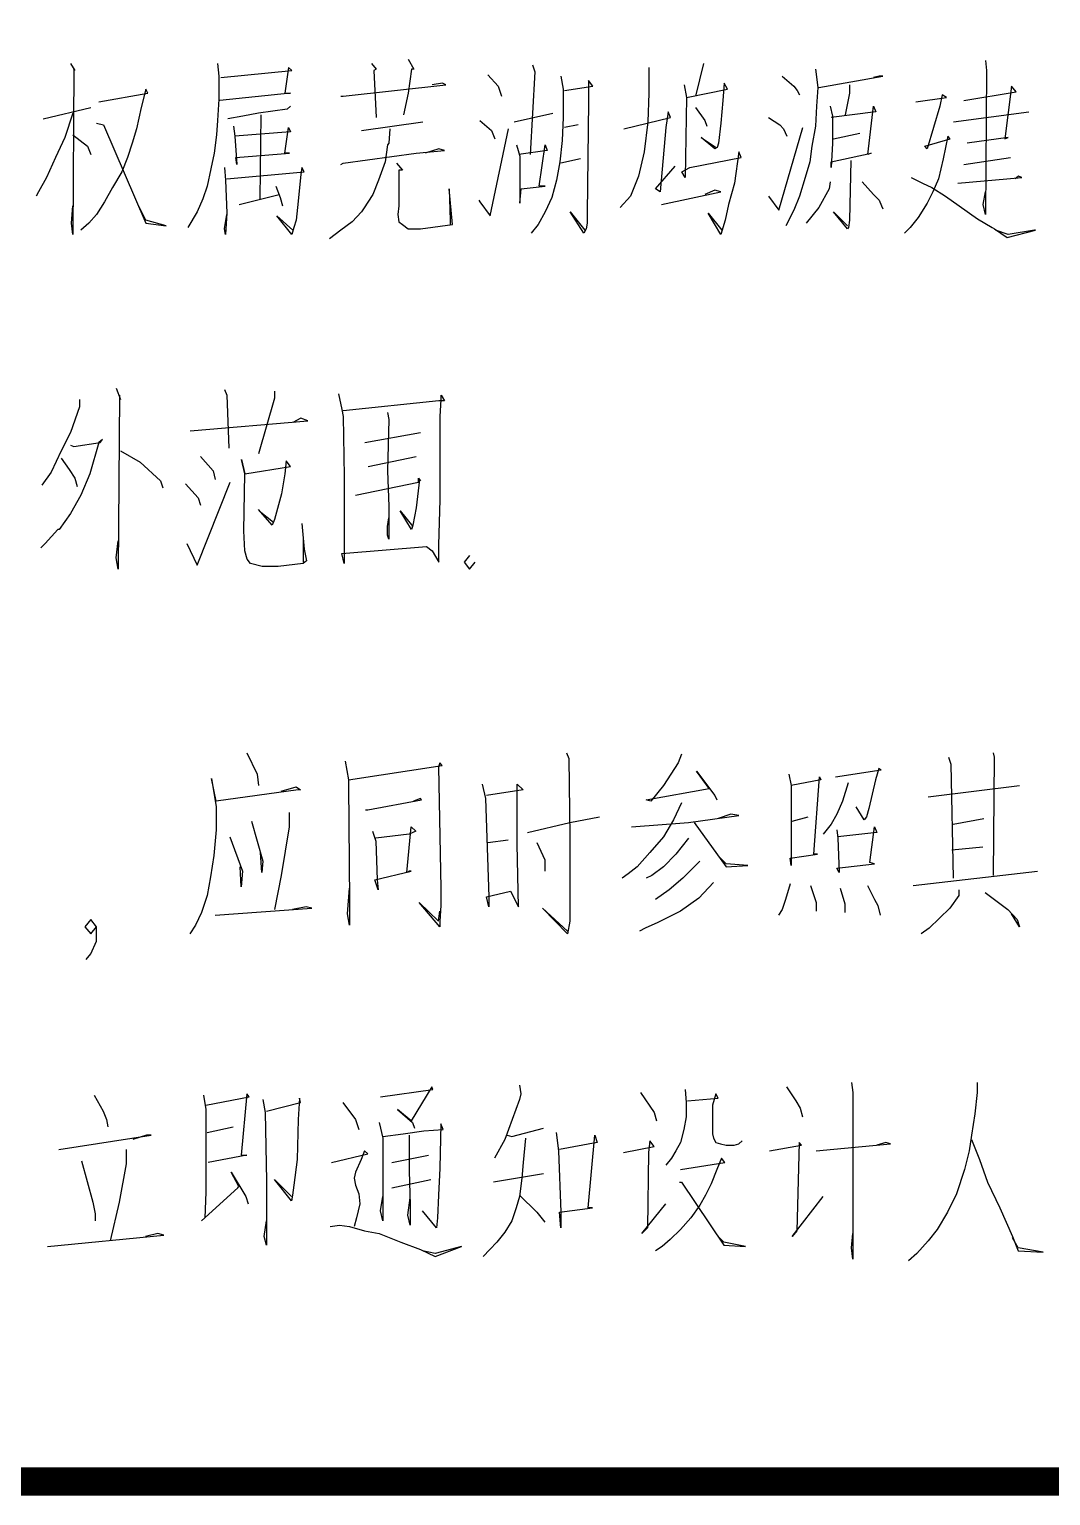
# Model space of a CAD drawing. Extents: x -307088 to 5640332, y -3541089 to -2181377.
# Drawn here: x 5608870 to 5610674, y -3151514 to -3148923 of the extents above; entities that cross this region are included whole.
import ezdxf

# ---------------------------------------------------------------- set-up
doc = ezdxf.new("R2010")
doc.units = 0
doc.header["$LTSCALE"] = 100
doc.header["$MEASUREMENT"] = 0
doc.layers.get('0').update_dxf_attribs({"linetype": 'CONTINUOUS'})
doc.layers.add('PUB_TITLE', color=4, linetype='CONTINUOUS')

# ---------------------------------------------------------------- blocks, each defined once
blk = doc.blocks.new('A$C7C132CDA')
at = {"layer": 'PUB_TITLE'}
for p, q in [((1691.1, 2530.5), (1699.2, 2517.9)), ((1697.2, 2520.4), (1695.2, 2228.1)), ((1699.2, 2517.9), (1697.2, 2520.4)), ((1951.2, 2530.5), (1953.2, 2507.8)), ((1957.2, 2505.3), (2082.2, 2517.9)), ((2076.2, 2522.9), (2070.1, 2477.6)), ((2082.2, 2517.9), (2076.2, 2522.9)), ((2223.3, 2530.5), (2231.4, 2520.4)), ((2231.4, 2520.4), (2227.3, 2517.9)), ((2227.3, 2517.9), (2231.4, 2434.7)), ((2287.8, 2538), (2297.9, 2520.4)), ((2293.9, 2520.4), (2287.8, 2477.6)), ((2297.9, 2520.4), (2293.9, 2520.4)), ((2511.6, 2515.4), (2503.5, 2369.2)), ((2507.5, 2528), (2511.6, 2515.4)), ((2713.1, 2522.9), (2713.1, 2477.6)), ((2809.9, 2530.5), (2795.8, 2472.5)), ((3007.4, 2520.4), (3011.5, 2487.6)), ((3307.8, 2535.5), (3309.8, 2517.9)), ((3309.8, 2517.9), (3307.8, 2263.4)), ((1953.2, 2507.8), (1953.2, 2467.5)), ((2172.9, 2472.5), (2354.3, 2492.7)), ((2348.3, 2495.2), (2330.1, 2492.7)), ((2354.3, 2492.7), (2348.3, 2495.2)), ((2428.9, 2510.3), (2447.1, 2490.2)), ((2447.1, 2490.2), (2453.1, 2472.5)), ((2557.9, 2507.8), (2561.9, 2485.1)), ((2564, 2482.6), (2614.4, 2490.2)), ((2606.3, 2500.2), (2606.3, 2462.4)), ((2614.4, 2490.2), (2606.3, 2500.2)), ((2775.6, 2492.7), (2779.6, 2470)), ((2846.2, 2495.2), (2844.2, 2465)), ((2852.2, 2485.1), (2846.2, 2495.2)), ((2949, 2507.8), (2969.1, 2490.2)), ((2969.1, 2490.2), (2975.2, 2482.6)), ((3011.5, 2487.6), (3009.4, 2454.9)), ((3013.5, 2487.6), (3126.4, 2507.8)), ((3067.9, 2492.7), (3067.9, 2477.6)), ((3120.3, 2507.8), (3110.2, 2505.3)), ((3126.4, 2507.8), (3120.3, 2507.8)), ((3354.1, 2490.2), (3342, 2396.9)), ((3362.2, 2480.1), (3354.1, 2490.2)), ((1741.5, 2462.4), (1828.2, 2477.6)), ((1824.2, 2485.1), (1816.1, 2452.4)), ((1828.2, 2477.6), (1824.2, 2485.1)), ((1953.2, 2467.5), (1951.2, 2429.7)), ((2080.2, 2477.6), (1955.2, 2465)), ((2070.1, 2477.6), (2080.2, 2477.6)), ((2168.9, 2472.5), (2172.9, 2472.5)), ((2287.8, 2477.6), (2279.7, 2439.8)), ((2561.9, 2485.1), (2561.9, 2434.7)), ((2606.3, 2462.4), (2604.3, 2265.9)), ((2713.1, 2477.6), (2711.1, 2427.2)), ((2779.6, 2470), (2777.6, 2328.9)), ((2779.6, 2470), (2852.2, 2485.1)), ((2844.2, 2465), (2840.1, 2424.6)), ((2975.2, 2482.6), (2979.2, 2475)), ((3067.9, 2477.6), (3059.8, 2439.8)), ((3184.8, 2462.4), (3239.2, 2470)), ((3231.2, 2475), (3227.1, 2454.9)), ((3239.2, 2470), (3231.2, 2475)), ((3269.5, 2465), (3362.2, 2480.1)), ((1642.8, 2432.2), (1727.4, 2452.4)), ((1695.2, 2442.3), (1681.1, 2399.4)), ((1816.1, 2452.4), (1808.1, 2414.6)), ((1995.5, 2437.2), (1969.3, 2432.2)), ((2023.7, 2442.3), (1995.5, 2437.2)), ((2074.1, 2449.8), (2023.7, 2442.3)), ((2027.8, 2439.8), (2025.8, 2291.1)), ((2080.2, 2454.9), (2074.1, 2449.8)), ((2475.3, 2427.2), (2543.8, 2442.3)), ((2747.4, 2444.8), (2743.4, 2417.1)), ((2751.4, 2434.7), (2747.4, 2444.8)), ((2795.8, 2452.4), (2811.9, 2429.7)), ((3009.4, 2454.9), (3007.4, 2419.6)), ((3033.6, 2454.9), (3037.7, 2437.2)), ((3114.3, 2444.8), (3035.6, 2434.7)), ((3037.7, 2437.2), (3037.7, 2389.4)), ((3100.2, 2369.2), (3110.2, 2454.9)), ((3110.2, 2454.9), (3114.3, 2444.8)), ((3227.1, 2454.9), (3205, 2379.3)), ((3251.3, 2427.2), (3384.4, 2444.8)), ((1737.5, 2424.6), (1749.6, 2422.1)), ((1749.6, 2422.1), (1824.2, 2248.3)), ((1808.1, 2414.6), (1800, 2389.4)), ((1951.2, 2429.7), (1949.2, 2404.5)), ((1979.4, 2419.6), (1981.4, 2402)), ((2080.2, 2409.5), (1981.4, 2402)), ((2070.1, 2371.7), (2076.2, 2417.1)), ((2076.2, 2417.1), (2080.2, 2409.5)), ((2205.2, 2412), (2314, 2427.2)), ((2255.6, 2414.6), (2253.5, 2389.4)), ((2414.8, 2429.7), (2435, 2412)), ((2432.9, 2260.9), (2465.2, 2414.6)), ((2435, 2412), (2441, 2396.9)), ((2561.9, 2434.7), (2559.9, 2394.4)), ((2588.2, 2422.1), (2564, 2417.1)), ((2668.8, 2414.6), (2751.4, 2434.7)), ((2711.1, 2427.2), (2705.1, 2374.3)), ((2743.4, 2417.1), (2733.3, 2303.7)), ((2811.9, 2429.7), (2815.9, 2419.6)), ((2840.1, 2424.6), (2836.1, 2389.4)), ((2924.8, 2434.7), (2944.9, 2422.1)), ((2942.9, 2270.9), (2985.3, 2417.1)), ((2944.9, 2422.1), (2951, 2414.6)), ((2951, 2414.6), (2957, 2402)), ((3007.4, 2419.6), (3001.4, 2384.3)), ((1681.1, 2399.4), (1664.9, 2364.2)), ((1695.2, 2404.5), (1721.4, 2384.3)), ((1721.4, 2384.3), (1727.4, 2369.2)), ((1800, 2389.4), (1791.9, 2364.2)), ((1949.2, 2404.5), (1945.1, 2371.7)), ((1981.4, 2402), (1985.4, 2351.6)), ((2251.5, 2386.8), (2247.5, 2356.6)), ((2253.5, 2389.4), (2251.5, 2386.8)), ((2479.3, 2386.8), (2485.4, 2366.7)), ((2519.6, 2313.8), (2529.7, 2386.8)), ((2529.7, 2386.8), (2533.7, 2376.8)), ((2559.9, 2394.4), (2555.9, 2356.6)), ((2805.9, 2399.4), (2832.1, 2381.8)), ((2830, 2379.3), (2805.9, 2399.4)), ((2836.1, 2389.4), (2834.1, 2381.8)), ((3001.4, 2384.3), (2997.4, 2356.6)), ((3037.7, 2389.4), (3035.6, 2346.5)), ((3039.7, 2396.9), (3086, 2407)), ((3200.9, 2384.3), (3245.3, 2396.9)), ((3205, 2379.3), (3200.9, 2384.3)), ((3241.3, 2402), (3233.2, 2361.7)), ((3245.3, 2396.9), (3241.3, 2402)), ((3348.1, 2399.4), (3275.5, 2389.4)), ((3342, 2396.9), (3348.1, 2399.4)), ((1664.9, 2364.2), (1648.8, 2328.9)), ((1791.9, 2364.2), (1781.9, 2339)), ((1945.1, 2371.7), (1939.1, 2344)), ((1983.4, 2364.2), (2078.2, 2371.7)), ((1985.4, 2351.6), (1983.4, 2364.2)), ((2078.2, 2371.7), (2070.1, 2371.7)), ((2172.9, 2354.1), (2301.9, 2371.7)), ((2301.9, 2371.7), (2352.3, 2376.8)), ((2342.2, 2379.3), (2318, 2371.7)), ((2352.3, 2376.8), (2342.2, 2379.3)), ((2533.7, 2376.8), (2483.3, 2369.2)), ((2485.4, 2366.7), (2485.4, 2283.5)), ((2592.2, 2361.7), (2557.9, 2354.1)), ((2705.1, 2374.3), (2695, 2331.4)), ((2785.7, 2346.5), (2876.4, 2364.2)), ((2834.1, 2381.8), (2830, 2379.3)), ((2872.4, 2374.3), (2864.3, 2318.8)), ((2876.4, 2364.2), (2872.4, 2374.3)), ((3035.6, 2356.6), (3106.2, 2371.7)), ((3069.9, 2359.1), (3067.9, 2253.3)), ((3106.2, 2371.7), (3100.2, 2369.2)), ((3233.2, 2361.7), (3225.1, 2326.4)), ((3269.5, 2351.6), (3352.1, 2364.2)), ((1781.9, 2339), (1765.7, 2311.3)), ((1939.1, 2344), (1933, 2313.8)), ((1963.3, 2346.5), (1965.3, 2323.9)), ((1967.3, 2326.4), (2104.4, 2339)), ((2098.3, 2333.9), (2092.3, 2276)), ((2100.3, 2346.5), (2098.3, 2333.9)), ((2104.4, 2339), (2100.3, 2346.5)), ((2168.9, 2351.6), (2172.9, 2354.1)), ((2247.5, 2356.6), (2235.4, 2323.9)), ((2267.6, 2354.1), (2277.7, 2341.5)), ((2271.7, 2341.5), (2271.7, 2283.5)), ((2277.7, 2341.5), (2271.7, 2341.5)), ((2555.9, 2356.6), (2549.9, 2323.9)), ((2725.2, 2308.7), (2759.5, 2349.1)), ((2771.6, 2339), (2785.7, 2346.5)), ((2777.6, 2328.9), (2771.6, 2339)), ((2997.4, 2356.6), (2989.3, 2328.9)), ((3035.6, 2346.5), (3035.6, 2356.6)), ((1648.8, 2328.9), (1634.7, 2303.7)), ((1765.7, 2311.3), (1751.6, 2286.1)), ((1933, 2313.8), (1925, 2291.1)), ((1965.3, 2323.9), (1967.3, 2265.9)), ((2054, 2313.8), (2062, 2293.6)), ((2235.4, 2323.9), (2225.3, 2298.7)), ((2360.4, 2308.7), (2362.4, 2253.3)), ((2366.4, 2245.7), (2360.4, 2308.7)), ((2485.4, 2283.5), (2487.4, 2308.7)), ((2487.4, 2308.7), (2529.7, 2313.8)), ((2529.7, 2313.8), (2519.6, 2313.8)), ((2549.9, 2323.9), (2541.8, 2293.6)), ((2695, 2331.4), (2680.9, 2296.1)), ((2733.3, 2303.7), (2725.2, 2308.7)), ((2830, 2306.2), (2811.9, 2298.7)), ((2840.1, 2303.7), (2830, 2306.2)), ((2864.3, 2318.8), (2854.2, 2281)), ((2989.3, 2328.9), (2979.2, 2296.1)), ((3031.6, 2308.7), (3013.5, 2276)), ((3033.6, 2321.3), (3031.6, 2308.7)), ((3090.1, 2321.3), (3110.2, 2298.7)), ((3176.8, 2328.9), (3196.9, 2318.8)), ((3196.9, 2318.8), (3213, 2311.3)), ((3213, 2311.3), (3237.2, 2296.1)), ((3225.1, 2326.4), (3215.1, 2303.7)), ((3259.4, 2318.8), (3372.3, 2328.9)), ((3366.2, 2331.4), (3360.2, 2326.4)), ((3372.3, 2328.9), (3366.2, 2331.4)), ((1634.7, 2303.7), (1630.7, 2296.1)), ((1751.6, 2286.1), (1737.5, 2263.4)), ((1824.2, 2253.3), (1810.1, 2281)), ((1925, 2291.1), (1914.9, 2268.4)), ((1989.5, 2281), (2060, 2298.7)), ((2062, 2293.6), (2066.1, 2278.5)), ((2225.3, 2298.7), (2209.2, 2273.5)), ((2271.7, 2283.5), (2271.7, 2278.5)), ((2412.8, 2288.6), (2414.8, 2286.1)), ((2414.8, 2286.1), (2432.9, 2260.9)), ((2541.8, 2293.6), (2529.7, 2268.4)), ((2680.9, 2296.1), (2662.7, 2276)), ((2735.3, 2281), (2840.1, 2303.7)), ((2854.2, 2281), (2848.2, 2253.3)), ((2924.8, 2296.1), (2942.9, 2270.9)), ((2979.2, 2296.1), (2969.1, 2270.9)), ((3110.2, 2298.7), (3120.3, 2288.6)), ((3120.3, 2288.6), (3124.3, 2278.5)), ((3205, 2283.5), (3188.8, 2258.3)), ((3215.1, 2303.7), (3205, 2283.5)), ((3237.2, 2296.1), (3261.4, 2278.5)), ((3303.7, 2281), (3307.8, 2303.7)), ((3307.8, 2263.4), (3303.7, 2281)), ((1693.2, 2248.3), (1695.2, 2278.5)), ((1737.5, 2263.4), (1723.4, 2248.3)), ((1914.9, 2268.4), (1898.8, 2240.7)), ((1963.3, 2238.2), (1967.3, 2263.4)), ((1967.3, 2265.9), (1965.3, 2228.1)), ((2056, 2260.9), (2084.2, 2235.7)), ((2082.2, 2228.1), (2056, 2260.9)), ((2092.3, 2276), (2090.3, 2253.3)), ((2205.2, 2268.4), (2189, 2250.8)), ((2209.2, 2273.5), (2205.2, 2268.4)), ((2271.7, 2278.5), (2269.7, 2263.4)), ((2269.7, 2263.4), (2271.7, 2250.8)), ((2529.7, 2268.4), (2517.6, 2245.7)), ((2574, 2268.4), (2600.2, 2235.7)), ((2598.2, 2230.6), (2574, 2268.4)), ((2604.3, 2265.9), (2604.3, 2248.3)), ((2817.9, 2265.9), (2842.1, 2235.7)), ((2840.1, 2228.1), (2817.9, 2265.9)), ((2969.1, 2270.9), (2955, 2243.2)), ((3013.5, 2276), (2991.3, 2248.3)), ((3039.7, 2268.4), (3063.9, 2243.2)), ((3063.9, 2238.2), (3039.7, 2268.4)), ((3124.3, 2278.5), (3126.4, 2273.5)), ((3188.8, 2258.3), (3174.7, 2240.7)), ((3261.4, 2278.5), (3293.7, 2255.8)), ((3293.7, 2255.8), (3319.9, 2240.7)), ((1695.2, 2228.1), (1693.2, 2248.3)), ((1723.4, 2248.3), (1709.3, 2235.7)), ((1860.5, 2243.2), (1824.2, 2253.3)), ((1824.2, 2248.3), (1860.5, 2243.2)), ((1965.3, 2228.1), (1963.3, 2238.2)), ((2086.2, 2240.7), (2082.2, 2228.1)), ((2090.3, 2253.3), (2086.2, 2240.7)), ((2168.9, 2235.7), (2148.7, 2220.6)), ((2189, 2250.8), (2168.9, 2235.7)), ((2271.7, 2250.8), (2277.7, 2245.7)), ((2277.7, 2245.7), (2287.8, 2238.2)), ((2287.8, 2238.2), (2310, 2238.2)), ((2310, 2238.2), (2366.4, 2245.7)), ((2362.4, 2253.3), (2362.4, 2245.7)), ((2517.6, 2245.7), (2505.5, 2230.6)), ((2602.3, 2238.2), (2598.2, 2230.6)), ((2604.3, 2248.3), (2602.3, 2238.2)), ((2848.2, 2253.3), (2840.1, 2228.1)), ((3065.9, 2240.7), (3063.9, 2238.2)), ((3067.9, 2253.3), (3065.9, 2240.7)), ((3174.7, 2240.7), (3164.7, 2230.6)), ((3319.9, 2240.7), (3323.9, 2238.2)), ((3323.9, 2238.2), (3346.1, 2223.1)), ((3348.1, 2228.1), (3325.9, 2235.7)), ((3346.1, 2223.1), (3396.5, 2235.7)), ((3394.5, 2235.7), (3348.1, 2228.1)), ((3396.5, 2235.7), (3394.5, 2235.7)), ((1771.8, 1956.7), (1779.8, 1936.5)), ((1777.8, 1944.1), (1775.8, 1636.7)), ((1779.8, 1936.5), (1777.8, 1944.1)), ((1963.3, 1954.2), (1967.3, 1944.1)), ((1967.3, 1944.1), (1971.3, 1850.9)), ((2052, 1951.6), (2052, 1939)), ((2164.8, 1946.6), (2170.9, 1918.9)), ((2346.3, 1944.1), (2352.3, 1934)), ((2346.3, 1936.5), (2346.3, 1944.1)), ((1707.3, 1923.9), (1691.1, 1878.6)), ((1707.3, 1936.5), (1707.3, 1923.9)), ((2052, 1939), (2023.7, 1840.8)), ((2170.9, 1918.9), (2172.9, 1906.3)), ((2342.2, 1934), (2172.9, 1916.4)), ((2352.3, 1934), (2342.2, 1934)), ((2344.2, 1906.3), (2346.3, 1936.5)), ((1902.8, 1881.1), (2110.4, 1898.7)), ((2098.3, 1903.8), (2084.2, 1896.2)), ((2110.4, 1898.7), (2098.3, 1903.8)), ((2172.9, 1906.3), (2174.9, 1800.5)), ((2251.5, 1913.9), (2253.5, 1901.3)), ((2253.5, 1901.3), (2251.5, 1810.5)), ((2344.2, 1828.2), (2344.2, 1906.3)), ((1691.1, 1878.6), (1675, 1845.8)), ((1747.6, 1866), (1741.5, 1860.9)), ((1743.6, 1860.9), (1747.6, 1866)), ((2211.2, 1860.9), (2310, 1878.6)), ((1675, 1845.8), (1656.9, 1808)), ((1691.1, 1855.9), (1697.2, 1853.4)), ((1697.2, 1853.4), (1743.6, 1860.9)), ((1741.5, 1860.9), (1725.4, 1805.5)), ((1779.8, 1845.8), (1814.1, 1825.7)), ((1675, 1833.2), (1689.1, 1813.1)), ((1814.1, 1825.7), (1850.4, 1792.9)), ((1920.9, 1835.7), (1943.1, 1810.5)), ((1993.5, 1830.7), (1999.6, 1805.5)), ((1999.6, 1805.5), (1993.5, 1830.7)), ((1999.6, 1805.5), (2080.2, 1818.1)), ((2072.1, 1828.2), (2070.1, 1805.5)), ((2080.2, 1818.1), (2072.1, 1828.2)), ((2217.3, 1818.1), (2301.9, 1835.7)), ((2344.2, 1760.2), (2344.2, 1828.2)), ((1656.9, 1808), (1640.8, 1785.3)), ((1689.1, 1813.1), (1699.2, 1797.9)), ((1699.2, 1797.9), (1703.2, 1782.8)), ((1725.4, 1805.5), (1709.3, 1767.7)), ((1850.4, 1792.9), (1854.4, 1780.3)), ((1894.7, 1787.9), (1916.9, 1762.7)), ((1914.9, 1644.2), (1973.4, 1790.4)), ((1943.1, 1810.5), (1947.1, 1795.4)), ((1997.5, 1704.7), (1999.6, 1805.5)), ((2070.1, 1805.5), (2064.1, 1770.2)), ((2174.9, 1800.5), (2174.9, 1722.4)), ((2195.1, 1767.7), (2305.9, 1790.4)), ((2251.5, 1810.5), (2253.5, 1747.6)), ((2308, 1795.4), (2301.9, 1745)), ((2305.9, 1797.9), (2310, 1792.9)), ((2305.9, 1790.4), (2305.9, 1797.9)), ((2310, 1792.9), (2308, 1795.4)), ((1709.3, 1767.7), (1691.1, 1735)), ((1916.9, 1762.7), (1920.9, 1750.1)), ((2064.1, 1770.2), (2052, 1724.9)), ((2047.9, 1714.8), (2023.7, 1742.5)), ((2027.8, 1737.5), (2049.9, 1719.8)), ((2253.5, 1747.6), (2253.5, 1689.6)), ((2273.7, 1740), (2295.9, 1712.3)), ((2293.9, 1707.2), (2273.7, 1740)), ((2301.9, 1745), (2295.9, 1714.8)), ((2342.2, 1679.5), (2344.2, 1760.2)), ((1691.1, 1735), (1671, 1707.2)), ((2052, 1724.9), (2047.9, 1714.8)), ((2100.3, 1717.3), (2104.4, 1672)), ((2174.9, 1722.4), (2174.9, 1646.8)), ((2251.5, 1712.3), (2253.5, 1727.4)), ((2251.5, 1697.2), (2251.5, 1712.3)), ((2295.9, 1714.8), (2293.9, 1707.2)), ((1669, 1707.2), (1646.8, 1682)), ((1671, 1707.2), (1669, 1707.2)), ((1771.8, 1656.8), (1775.8, 1687.1)), ((1999.6, 1669.4), (1997.5, 1704.7)), ((2102.4, 1692.1), (2102.4, 1649.3)), ((2253.5, 1689.6), (2251.5, 1697.2)), ((1646.8, 1682), (1638.7, 1674.5)), ((1896.8, 1682), (1914.9, 1644.2)), ((2003.6, 1654.3), (1999.6, 1669.4)), ((2104.4, 1672), (2108.4, 1651.8)), ((2170.9, 1664.4), (2320.1, 1677)), ((2174.9, 1646.8), (2170.9, 1664.4)), ((2320.1, 1677), (2330.1, 1669.4)), ((2330.1, 1669.4), (2342.2, 1649.3)), ((2342.2, 1649.3), (2342.2, 1679.5)), ((2396.4, 1661.3), (2386.6, 1649)), ((1775.8, 1636.7), (1771.8, 1656.8)), ((2009.6, 1646.8), (2003.6, 1654.3)), ((2029.8, 1641.7), (2009.6, 1646.8)), ((2058, 1641.7), (2029.8, 1641.7)), ((2102.4, 1646.8), (2058, 1641.7)), ((2108.4, 1651.8), (2102.4, 1646.8)), ((2386.6, 1649), (2396.4, 1636.7)), ((2396.4, 1636.7), (2406.3, 1649)), ((2003.1, 1312.5), (2021.3, 1274.7)), ((2176.5, 1297.4), (2182.5, 1264.7)), ((2567.5, 1312.5), (2571.6, 1302.5)), ((2571.6, 1302.5), (2573.6, 1163.9)), ((2771.1, 1310), (2765.1, 1294.9)), ((3242.8, 1305), (3246.8, 1292.4)), ((3321.4, 1312.5), (3323.4, 1305)), ((3323.4, 1305), (3321.4, 1095.8)), ((2021.3, 1274.7), (2023.3, 1254.6)), ((2182.5, 1264.7), (2347.8, 1289.9)), ((2343.8, 1294.9), (2341.8, 1287.3)), ((2341.8, 1287.3), (2345.8, 1073.2)), ((2347.8, 1289.9), (2343.8, 1294.9)), ((2765.1, 1294.9), (2738.9, 1254.6)), ((2797.3, 1279.8), (2829.6, 1236.9)), ((2819.5, 1249.5), (2797.3, 1279.8)), ((2960.6, 1274.7), (2964.6, 1254.6)), ((3004.9, 1133.6), (3015, 1269.7)), ((3015, 1269.7), (3017, 1264.7)), ((3043.2, 1269.7), (3123.9, 1282.3)), ((3119.8, 1284.8), (3113.8, 1264.7)), ((3123.9, 1282.3), (3119.8, 1284.8)), ((3246.8, 1292.4), (3250.9, 1090.8)), ((1940.6, 1267.2), (1948.7, 1216.8)), ((1948.7, 1226.9), (1940.6, 1267.2)), ((2093.8, 1247), (1948.7, 1226.9)), ((2063.6, 1244.5), (2089.8, 1252.1)), ((2089.8, 1252.1), (2097.9, 1247)), ((2097.9, 1247), (2093.8, 1247)), ((2182.5, 1264.7), (2182.5, 1254.6)), ((2182.5, 1254.6), (2184.5, 1050.5)), ((2418.4, 1257.1), (2424.4, 1231.9)), ((2490.9, 1247), (2426.4, 1236.9)), ((2480.8, 1257.1), (2490.9, 1247)), ((2480.8, 1151.3), (2480.8, 1257.1)), ((2708.6, 1229.4), (2819.5, 1249.5)), ((2738.9, 1254.6), (2716.7, 1226.9)), ((3017, 1264.7), (2964.6, 1254.6)), ((2964.6, 1254.6), (2964.6, 1181.5)), ((3065.4, 1259.6), (3055.3, 1226.9)), ((3113.8, 1264.7), (3101.7, 1214.3)), ((3206.5, 1234.4), (3367.8, 1254.6)), ((2216.8, 1211.7), (2311.5, 1229.4)), ((2309.5, 1231.9), (2297.4, 1226.9)), ((2311.5, 1229.4), (2309.5, 1231.9)), ((2424.4, 1231.9), (2430.5, 1058)), ((2716.7, 1226.9), (2708.6, 1229.4)), ((2771.1, 1224.3), (2757, 1194.1)), ((2829.6, 1236.9), (2833.6, 1229.4)), ((3055.3, 1226.9), (3045.3, 1204.2)), ((1948.7, 1216.8), (1948.7, 1176.5)), ((2077.7, 1206.7), (2077.7, 1181.5)), ((2212.8, 1211.7), (2216.8, 1211.7)), ((2573.6, 1189.1), (2626, 1199.1)), ((2757, 1194.1), (2738.9, 1163.9)), ((2783.2, 1189.1), (2871.9, 1201.7)), ((2857.8, 1204.2), (2835.6, 1196.6)), ((2871.9, 1201.7), (2857.8, 1204.2)), ((2966.6, 1191.6), (2994.9, 1199.1)), ((3045.3, 1204.2), (3035.2, 1186.5)), ((3093.6, 1194.1), (3079.5, 1216.8)), ((3097.7, 1199.1), (3093.6, 1194.1)), ((3101.7, 1214.3), (3097.7, 1199.1)), ((3250.9, 1186.5), (3305.3, 1196.6)), ((1948.7, 1176.5), (1944.7, 1131.1)), ((2011.2, 1191.6), (2031.3, 1121)), ((2077.7, 1181.5), (2063.6, 1095.8)), ((2224.8, 1174), (2230.9, 1156.3)), ((2289.4, 1168.9), (2230.9, 1161.4)), ((2285.3, 1100.9), (2293.4, 1181.5)), ((2301.4, 1174), (2289.4, 1168.9)), ((2293.4, 1181.5), (2301.4, 1174)), ((2499, 1171.4), (2573.6, 1189.1)), ((2682.4, 1181.5), (2783.2, 1189.1)), ((2793.3, 1189.1), (2849.7, 1111)), ((2964.6, 1181.5), (2964.6, 1113.5)), ((3035.2, 1186.5), (3021.1, 1168.9)), ((3045.3, 1176.5), (3047.3, 1161.4)), ((3115.8, 1171.4), (3047.3, 1163.9)), ((3103.7, 1118.5), (3111.8, 1181.5)), ((3111.8, 1181.5), (3115.8, 1171.4)), ((1972.9, 1163.9), (1995.1, 1103.4)), ((2230.9, 1156.3), (2232.9, 1088.3)), ((2428.4, 1153.8), (2464.7, 1158.8)), ((2482.9, 1040.4), (2480.8, 1151.3)), ((2515.1, 1153.8), (2529.2, 1123.6)), ((2573.6, 1163.9), (2573.6, 1078.2)), ((2738.9, 1163.9), (2714.7, 1136.2)), ((2783.2, 1161.4), (2761, 1133.6)), ((3047.3, 1161.4), (3049.3, 1100.9)), ((3248.8, 1141.2), (3303.3, 1146.2)), ((1944.7, 1131.1), (1938.6, 1093.3)), ((2029.3, 1100.9), (2027.3, 1136.2)), ((2031.3, 1121), (2029.3, 1100.9)), ((2529.2, 1123.6), (2529.2, 1103.4)), ((2714.7, 1136.2), (2692.5, 1111)), ((2761, 1133.6), (2738.9, 1111)), ((2803.4, 1121), (2773.1, 1090.8)), ((2849.7, 1116), (2837.6, 1128.6)), ((2888, 1113.5), (2849.7, 1116)), ((2962.6, 1126.1), (3011, 1133.6)), ((2964.6, 1113.5), (2962.6, 1126.1)), ((3011, 1133.6), (3004.9, 1133.6)), ((3045.3, 1108.4), (3111.8, 1116)), ((3111.8, 1116), (3103.7, 1118.5)), ((1938.6, 1093.3), (1932.6, 1060.6)), ((1993, 1075.7), (1991, 1111)), ((1995.1, 1103.4), (1993, 1075.7)), ((2063.6, 1095.8), (2051.5, 1035.4)), ((2228.9, 1088.3), (2293.4, 1103.4)), ((2234.9, 1070.6), (2228.9, 1088.3)), ((2232.9, 1088.3), (2234.9, 1070.6)), ((2289.4, 1103.4), (2285.3, 1100.9)), ((2293.4, 1103.4), (2289.4, 1103.4)), ((2676.4, 1098.4), (2666.3, 1090.8)), ((2692.5, 1111), (2676.4, 1098.4)), ((2718.7, 1095.8), (2708.6, 1090.8)), ((2738.9, 1111), (2718.7, 1095.8)), ((2773.1, 1090.8), (2748.9, 1070.6)), ((2849.7, 1111), (2888, 1113.5)), ((3049.3, 1100.9), (3045.3, 1108.4)), ((3180.3, 1078.2), (3400, 1103.4)), ((2180.5, 1027.8), (2184.5, 1073.2)), ((2345.8, 1073.2), (2345.8, 1065.6)), ((2345.8, 1065.6), (2345.8, 1042.9)), ((2426.4, 1058), (2468.8, 1068.1)), ((2468.8, 1068.1), (2482.9, 1040.4)), ((2573.6, 1078.2), (2573.6, 1015.2)), ((2748.9, 1070.6), (2724.8, 1053)), ((2827.6, 1083.2), (2801.4, 1055.5)), ((2962.6, 1080.7), (2954.5, 1053)), ((2998.9, 1078.2), (3009, 1048)), ((3051.3, 1073.2), (3059.4, 1045.4)), ((3099.7, 1078.2), (3111.8, 1053)), ((3260.9, 1070.6), (3260.9, 1060.6)), ((3307.3, 1065.6), (3347.6, 1035.4)), ((1932.6, 1060.6), (1922.5, 1030.3)), ((1946.7, 1025.3), (2118, 1037.9)), ((2107.9, 1040.4), (2083.7, 1035.4)), ((2118, 1037.9), (2107.9, 1040.4)), ((2184.5, 1050.5), (2184.5, 1007.7)), ((2307.5, 1048), (2341.8, 1015.2)), ((2343.8, 1005.1), (2307.5, 1048)), ((2345.8, 1042.9), (2343.8, 1015.2)), ((2430.5, 1040.4), (2426.4, 1058)), ((2430.5, 1058), (2430.5, 1040.4)), ((2525.2, 1037.9), (2569.5, 997.6)), ((2569.5, 992.5), (2525.2, 1037.9)), ((2801.4, 1055.5), (2769.1, 1032.8)), ((2954.5, 1053), (2948.5, 1035.4)), ((3009, 1048), (3009, 1032.8)), ((3059.4, 1045.4), (3059.4, 1030.3)), ((3111.8, 1053), (3117.8, 1042.9)), ((3117.8, 1042.9), (3121.9, 1025.3)), ((3244.8, 1037.9), (3226.7, 1020.2)), ((3260.9, 1060.6), (3244.8, 1037.9)), ((1727, 1017.7), (1716.9, 1005.1)), ((1737, 1005.1), (1727, 1017.7)), ((1922.5, 1030.3), (1912.4, 1007.7)), ((2184.5, 1007.7), (2180.5, 1027.8)), ((2341.8, 1015.2), (2343.8, 1032.8)), ((2343.8, 1015.2), (2343.8, 1005.1)), ((2573.6, 1015.2), (2569.5, 992.5)), ((2728.8, 1012.7), (2706.6, 1002.6)), ((2769.1, 1032.8), (2728.8, 1012.7)), ((2948.5, 1035.4), (2942.5, 1025.3)), ((3226.7, 1020.2), (3208.5, 1002.6)), ((3347.6, 1035.4), (3363.7, 1017.7)), ((3367.8, 1005.1), (3353.7, 1027.8)), ((3363.7, 1017.7), (3367.8, 1005.1)), ((1716.9, 1005.1), (1727, 992.5)), ((1727, 992.5), (1737, 1005.1)), ((1737, 979.9), (1737, 1005.1)), ((1912.4, 1007.7), (1902.3, 992.5)), ((2706.6, 1002.6), (2696.5, 997.6)), ((3208.5, 1002.6), (3194.4, 992.5)), ((1727, 957.3), (1737, 979.9)), ((1718.9, 947.2), (1727, 957.3)), ((3071.5, 730), (3073.5, 712.4)), ((3293.2, 730), (3293.2, 712.4)), ((1733, 707.3), (1749.1, 679.6)), ((1926.5, 707.3), (1930.5, 682.1)), ((1930.5, 689.7), (2007.1, 704.8)), ((2003.1, 709.9), (1993, 601.5)), ((2007.1, 704.8), (2003.1, 709.9)), ((2031.3, 699.8), (2035.4, 677.1)), ((2095.8, 702.3), (2093.8, 664.5)), ((2097.9, 694.7), (2095.8, 702.3)), ((2239, 704.8), (2331.7, 717.4)), ((2329.7, 722.5), (2293.4, 662)), ((2331.7, 717.4), (2329.7, 722.5)), ((2484.9, 699.8), (2458.7, 629.2)), ((2484.9, 725), (2486.9, 709.9)), ((2486.9, 709.9), (2484.9, 699.8)), ((2698.5, 712.4), (2722.7, 677.1)), ((2777.2, 717.4), (2779.2, 694.7)), ((2781.2, 697.3), (2835.6, 702.3)), ((2831.6, 709.9), (2825.5, 689.7)), ((2835.6, 702.3), (2831.6, 709.9)), ((2956.6, 722.5), (2972.7, 697.3)), ((3073.5, 712.4), (3073.5, 417.6)), ((3293.2, 712.4), (3289.2, 674.6)), ((1749.1, 679.6), (1755.2, 664.5)), ((1930.5, 682.1), (1930.5, 606.5)), ((2035.4, 677.1), (2037.4, 556.2)), ((2037.4, 679.6), (2097.9, 694.7)), ((2172.4, 694.7), (2194.6, 664.5)), ((2269.2, 682.1), (2295.4, 659.5)), ((2293.4, 662), (2269.2, 682.1)), ((2722.7, 677.1), (2726.8, 662)), ((2779.2, 694.7), (2779.2, 669.5)), ((2825.5, 689.7), (2825.5, 672.1)), ((2972.7, 697.3), (2980.8, 684.7)), ((2980.8, 684.7), (2984.8, 669.5)), ((3289.2, 674.6), (3283.1, 636.8)), ((1755.2, 664.5), (1757.2, 651.9)), ((1932.6, 641.8), (1978.9, 651.9)), ((2093.8, 664.5), (2091.8, 594)), ((2194.6, 664.5), (2200.7, 646.9)), ((2236.9, 659.5), (2243, 631.7)), ((2295.4, 659.5), (2299.4, 649.4)), ((2345.8, 656.9), (2343.8, 578.8)), ((2349.8, 646.9), (2345.8, 656.9)), ((2470.8, 634.3), (2527.2, 649.4)), ((2779.2, 669.5), (2775.1, 646.9)), ((2825.5, 672.1), (2825.5, 656.9)), ((2825.5, 656.9), (2825.5, 639.3)), ((1670.5, 611.6), (1833.8, 636.8)), ((1825.7, 636.8), (1801.5, 629.2)), ((1833.8, 636.8), (1825.7, 636.8)), ((2243, 634.3), (2279.3, 639.3)), ((2243, 631.7), (2243, 518.4)), ((2279.3, 639.3), (2315.6, 644.3)), ((2289.4, 636.8), (2289.4, 573.8)), ((2315.6, 644.3), (2349.8, 646.9)), ((2458.7, 629.2), (2440.5, 596.5)), ((2462.7, 636.8), (2470.8, 634.3)), ((2495, 631.7), (2490.9, 588.9)), ((2549.4, 641.8), (2553.4, 609.1)), ((2621.9, 624.2), (2555.4, 611.6)), ((2605.8, 508.3), (2617.9, 636.8)), ((2617.9, 636.8), (2621.9, 624.2)), ((2714.7, 626.7), (2712.7, 606.5)), ((2722.7, 616.6), (2714.7, 626.7)), ((2769.1, 624.2), (2761, 609.1)), ((2775.1, 646.9), (2769.1, 624.2)), ((2825.5, 639.3), (2827.6, 631.7)), ((2827.6, 631.7), (2831.6, 624.2)), ((2831.6, 624.2), (2839.7, 621.7)), ((2871.9, 621.7), (2877.9, 626.7)), ((2978.7, 624.2), (2974.7, 468)), ((2982.8, 619.1), (2978.7, 624.2)), ((3131.9, 624.2), (3115.8, 619.1)), ((3140, 621.7), (3131.9, 624.2)), ((3283.1, 636.8), (3279.1, 609.1)), ((3283.1, 629.2), (3297.2, 594)), ((1789.4, 611.6), (1789.4, 586.4)), ((1930.5, 606.5), (1930.5, 543.6)), ((2003.1, 601.5), (1934.6, 588.9)), ((1993, 601.5), (2003.1, 601.5)), ((2152.3, 588.9), (2216.8, 604)), ((2210.7, 609.1), (2204.7, 594)), ((2216.8, 604), (2210.7, 609.1)), ((2259.1, 588.9), (2323.6, 601.5)), ((2553.4, 609.1), (2557.4, 500.7)), ((2668.3, 606.5), (2722.7, 616.6)), ((2712.7, 606.5), (2710.6, 473)), ((2753, 596.5), (2742.9, 583.9)), ((2761, 609.1), (2753, 596.5)), ((2841.7, 596.5), (2833.6, 576.3)), ((2839.7, 621.7), (2849.7, 619.1)), ((2847.7, 588.9), (2841.7, 596.5)), ((2849.7, 619.1), (2863.8, 619.1)), ((2863.8, 619.1), (2871.9, 621.7)), ((2926.3, 609.1), (2982.8, 619.1)), ((3009, 609.1), (3140, 621.7)), ((3279.1, 609.1), (3271, 576.3)), ((1710.8, 591.4), (1731, 518.4)), ((1789.4, 586.4), (1777.4, 518.4)), ((1974.9, 571.3), (2001.1, 528.4)), ((1989, 546.1), (1974.9, 571.3)), ((2091.8, 594), (2085.8, 548.6)), ((2194.6, 571.3), (2192.6, 561.2)), ((2204.7, 594), (2194.6, 571.3)), ((2289.4, 573.8), (2291.4, 513.3)), ((2343.8, 578.8), (2341.8, 531)), ((2490.9, 588.9), (2488.9, 561.2)), ((2769.1, 576.3), (2847.7, 588.9)), ((2833.6, 576.3), (2823.5, 551.1)), ((3271, 576.3), (3256.9, 533.5)), ((3297.2, 594), (3311.3, 553.6)), ((1987, 543.6), (1989, 546.1)), ((2037.4, 556.2), (2037.4, 548.6)), ((2037.4, 548.6), (2037.4, 442.8)), ((2051.5, 558.7), (2081.7, 528.4)), ((2081.7, 520.9), (2051.5, 558.7)), ((2085.8, 548.6), (2083.7, 531)), ((2192.6, 561.2), (2194.6, 548.6)), ((2194.6, 548.6), (2200.7, 533.5)), ((2259.1, 543.6), (2327.7, 558.7)), ((2527.2, 568.8), (2438.5, 553.6)), ((2488.9, 561.2), (2484.9, 528.4)), ((2767.1, 553.6), (2771.1, 553.6)), ((2771.1, 553.6), (2845.7, 442.8)), ((2823.5, 551.1), (2813.4, 531)), ((3311.3, 553.6), (3333.5, 508.3)), ((1731, 518.4), (1735, 498.2)), ((1777.4, 518.4), (1761.2, 450.3)), ((1922.5, 485.6), (1987, 543.6)), ((1930.5, 536), (1928.5, 490.6)), ((1930.5, 543.6), (1930.5, 536)), ((2001.1, 528.4), (2005.1, 515.8)), ((2083.7, 531), (2081.7, 520.9)), ((2200.7, 533.5), (2202.7, 515.8)), ((2239, 503.2), (2243, 528.4)), ((2243, 518.4), (2243, 485.6)), ((2287.3, 495.7), (2291.4, 525.9)), ((2341.8, 531), (2339.7, 490.6)), ((2484.9, 528.4), (2478.8, 508.3)), ((2484.9, 531), (2515.1, 500.7)), ((2813.4, 531), (2803.4, 513.3)), ((2966.6, 457.9), (3021.1, 528.4)), ((3256.9, 533.5), (3240.8, 500.7)), ((1735, 498.2), (1735, 485.6)), ((2202.7, 515.8), (2196.6, 490.6)), ((2243, 485.6), (2239, 503.2)), ((2291.4, 478), (2287.3, 495.7)), ((2291.4, 513.3), (2291.4, 510.8)), ((2291.4, 510.8), (2291.4, 478)), ((2337.7, 473), (2313.5, 503.2)), ((2478.8, 508.3), (2470.8, 485.6)), ((2515.1, 500.7), (2529.2, 483.1)), ((2555.4, 500.7), (2613.9, 508.3)), ((2557.4, 473), (2555.4, 500.7)), ((2557.4, 500.7), (2557.4, 473)), ((2613.9, 508.3), (2605.8, 508.3)), ((2700.6, 462.9), (2742.9, 515.8)), ((2803.4, 513.3), (2787.2, 490.6)), ((3240.8, 500.7), (3222.6, 470.5)), ((3333.5, 508.3), (3355.7, 457.9)), ((1928.5, 490.6), (1922.5, 485.6)), ((2033.4, 457.9), (2037.4, 485.6)), ((2150.3, 475.5), (2166.4, 478)), ((2166.4, 478), (2184.5, 475.5)), ((2184.5, 475.5), (2210.7, 468)), ((2196.6, 490.6), (2192.6, 475.5)), ((2210.7, 468), (2236.9, 462.9)), ((2339.7, 490.6), (2337.7, 473)), ((2470.8, 485.6), (2458.7, 465.4)), ((2710.6, 473), (2700.6, 462.9)), ((2769.1, 470.5), (2751, 452.8)), ((2787.2, 490.6), (2769.1, 470.5)), ((2974.7, 468), (2966.6, 457.9)), ((3222.6, 470.5), (3206.5, 450.3)), ((1650.4, 440.2), (1856, 460.4)), ((1845.9, 462.9), (1823.7, 457.9)), ((1856, 460.4), (1845.9, 462.9)), ((2037.4, 442.8), (2033.4, 457.9)), ((2236.9, 462.9), (2275.2, 447.8)), ((2275.2, 447.8), (2309.5, 435.2)), ((2444.6, 447.8), (2432.5, 435.2)), ((2458.7, 465.4), (2444.6, 447.8)), ((2751, 452.8), (2736.8, 440.2)), ((2845.7, 447.8), (2835.6, 457.9)), ((2884, 440.2), (2845.7, 447.8)), ((2845.7, 442.8), (2884, 440.2)), ((3071.5, 437.7), (3073.5, 462.9)), ((3206.5, 450.3), (3186.4, 427.7)), ((3355.7, 457.9), (3365.8, 432.7)), ((3365.8, 437.7), (3355.7, 455.4)), ((2309.5, 435.2), (2335.7, 422.6)), ((2335.7, 427.7), (2313.5, 432.7)), ((2382.1, 440.2), (2335.7, 427.7)), ((2335.7, 422.6), (2382.1, 440.2)), ((2432.5, 435.2), (2420.4, 422.6)), ((2736.8, 440.2), (2724.8, 432.7)), ((3073.5, 417.6), (3071.5, 437.7)), ((3186.4, 427.7), (3172.2, 415.1)), ((3410.1, 430.2), (3365.8, 437.7)), ((3365.8, 432.7), (3410.1, 430.2))]:
    blk.add_line(p, q, dxfattribs=at)
at = {"layer": 'PUB_TITLE', "const_width": 50}
blk.add_lwpolyline([(7025, 25), (7025, 10242.6), (25, 10242.6), (25, 25)], close=True, dxfattribs=at)
blk = doc.blocks.new('A$C24767006')
at = {"xscale": 1.5, "yscale": 1.5, "zscale": 1.5}
blk.add_blockref('A$C7C132CDA', (37.5, 29400, 1873.5), dxfattribs=at)

msp = doc.modelspace()

# ---------------------------------------------------------------- block references
at = {"xscale": 0.6666666666666666, "yscale": 0.6666666666666666, "zscale": 0.6666666666666666}
msp.add_blockref('A$C24767006', (5607226.3, -3171114.1, -1249), dxfattribs=at)

doc.saveas('drawing.dxf')
